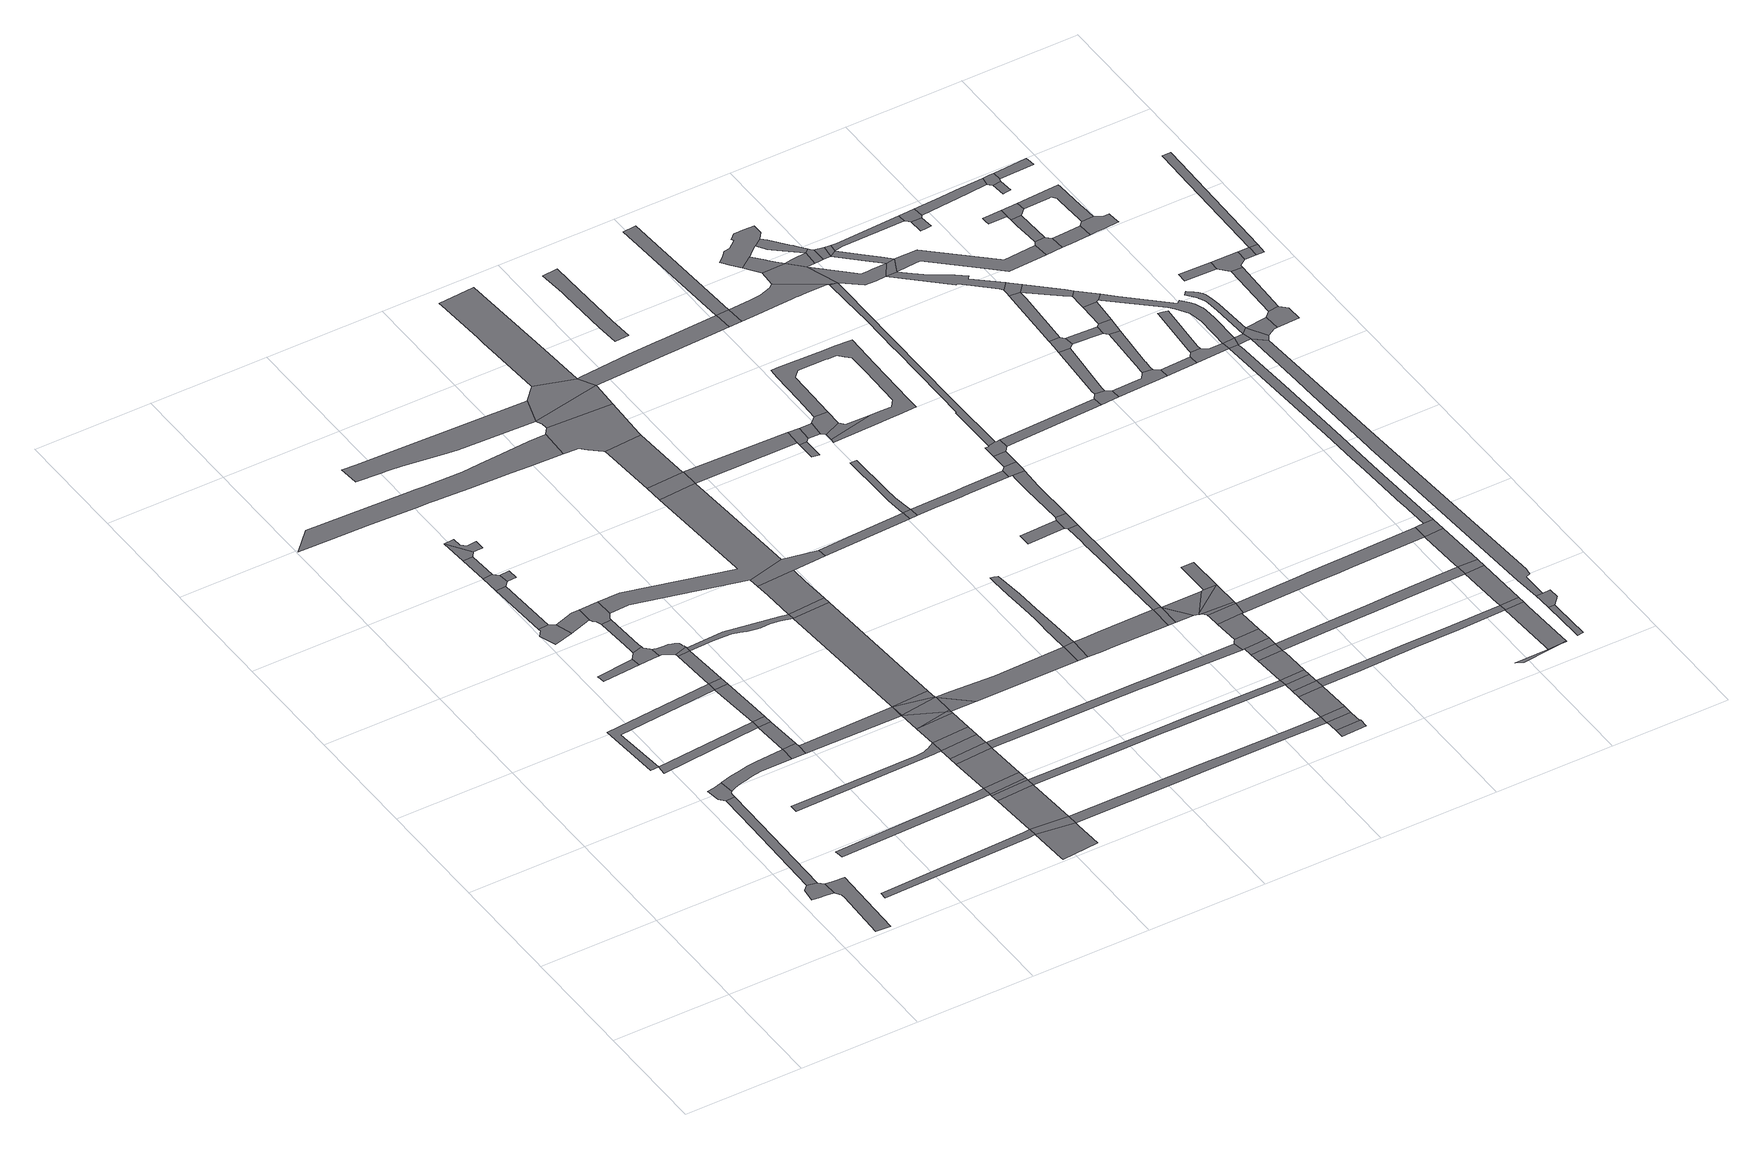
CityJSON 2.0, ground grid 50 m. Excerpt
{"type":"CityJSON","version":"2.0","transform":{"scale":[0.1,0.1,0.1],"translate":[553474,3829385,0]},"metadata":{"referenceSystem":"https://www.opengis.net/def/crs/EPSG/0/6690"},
"CityObjects":{
"road1":{"type":"Road","geometry":[{"type":"MultiSurface","lod":"1","boundaries":[[[0,1,2,3,4,5,6,7]]]}]},
"road2":{"type":"Road","attributes":{"RoadStructureAttribute.sectionType":"1"},"geometry":[{"type":"MultiSurface","lod":"1","boundaries":[[[8,9,10,6,5,11,12,13,14]]]}]},
"road3":{"type":"Road","attributes":{"RoadStructureAttribute.sectionType":"1"},"geometry":[{"type":"MultiSurface","lod":"1","boundaries":[[[15,16,17,18,19,20,0,7]]]}]},
"road4":{"type":"Road","geometry":[{"type":"MultiSurface","lod":"1","boundaries":[[[21,22,23,24,18,17,25,26,27]]]}]},
"road5":{"type":"Road","attributes":{"RoadStructureAttribute.sectionType":"1"},"geometry":[{"type":"MultiSurface","lod":"1","boundaries":[[[28,29,30,31]]]}]},
"road6":{"type":"Road","attributes":{"RoadStructureAttribute.sectionType":"1"},"geometry":[{"type":"MultiSurface","lod":"1","boundaries":[[[32,33,34,29,35,36]]]}]},
"road7":{"type":"Road","attributes":{"RoadStructureAttribute.sectionType":"1"},"geometry":[{"type":"MultiSurface","lod":"1","boundaries":[[[37,38,39,40,41,42,21,27,43,44,45,46,47,48,49,50,51,52]]]}]},
"road8":{"type":"Road","attributes":{"RoadStructureAttribute.sectionType":"1"},"geometry":[{"type":"MultiSurface","lod":"1","boundaries":[[[53,54,55,56,57,58]]]}]},
"road9":{"type":"Road","geometry":[{"type":"MultiSurface","lod":"1","boundaries":[[[59,60,61,62,63,64,65,66]]]}]},
"road10":{"type":"Road","geometry":[{"type":"MultiSurface","lod":"1","boundaries":[[[67,68,69,70,71,72,73]]]}]},
"road11":{"type":"Road","attributes":{"RoadStructureAttribute.sectionType":"1"},"geometry":[{"type":"MultiSurface","lod":"1","boundaries":[[[74,75,68,67]]]}]},
"road12":{"type":"Road","attributes":{"RoadStructureAttribute.sectionType":"1"},"geometry":[{"type":"MultiSurface","lod":"1","boundaries":[[[76,77,78,79,80,81]]]}]},
"road13":{"type":"Road","geometry":[{"type":"MultiSurface","lod":"1","boundaries":[[[82,37,52,83,84]]]}]},
"road14":{"type":"Road","geometry":[{"type":"MultiSurface","lod":"1","boundaries":[[[85,86,75,74,87,88]]]}]},
"road15":{"type":"Road","attributes":{"RoadStructureAttribute.sectionType":"1"},"geometry":[{"type":"MultiSurface","lod":"1","boundaries":[[[89,90,73,72,91]]]}]},
"road16":{"type":"Road","attributes":{"RoadStructureAttribute.sectionType":"1"},"geometry":[{"type":"MultiSurface","lod":"1","boundaries":[[[92,93,86,85]]]}]},
"road17":{"type":"Road","attributes":{"RoadStructureAttribute.sectionType":"1"},"geometry":[{"type":"MultiSurface","lod":"1","boundaries":[[[94,31,37,82]]]}]},
"road18":{"type":"Road","geometry":[{"type":"MultiSurface","lod":"1","boundaries":[[[95,28,31,94]]]}]},
"road19":{"type":"Road","geometry":[{"type":"MultiSurface","lod":"1","boundaries":[[[96,97,98,99,100,101,102,59,66,103,104,105]]]}]},
"road20":{"type":"Road","attributes":{"RoadStructureAttribute.sectionType":"1"},"geometry":[{"type":"MultiSurface","lod":"1","boundaries":[[[106,107,108,109,110,111,112,113,114]]]}]},
"road21":{"type":"Road","geometry":[{"type":"MultiSurface","lod":"1","boundaries":[[[115,116,88,87]]]}]},
"road22":{"type":"Road","geometry":[{"type":"MultiSurface","lod":"1","boundaries":[[[117,93,92,118]]]}]},
"road23":{"type":"Road","attributes":{"RoadStructureAttribute.sectionType":"1"},"geometry":[{"type":"MultiSurface","lod":"1","boundaries":[[[119,36,28,95]]]}]},
"road24":{"type":"Road","attributes":{"RoadStructureAttribute.sectionType":"1"},"geometry":[{"type":"MultiSurface","lod":"1","boundaries":[[[120,121,122,123,124,125,101,100]]]}]},
"road25":{"type":"Road","attributes":{"RoadStructureAttribute.sectionType":"1"},"geometry":[{"type":"MultiSurface","lod":"1","boundaries":[[[126,127,128,129,130,117,118]]]}]},
"road26":{"type":"Road","geometry":[{"type":"MultiSurface","lod":"1","boundaries":[[[131,32,36,119]]]}]},
"road27":{"type":"Road","geometry":[{"type":"MultiSurface","lod":"1","boundaries":[[[132,89,91,133,134,135,136,122,121,137,138]]]}]},
"road28":{"type":"Road","attributes":{"RoadStructureAttribute.sectionType":"1"},"geometry":[{"type":"MultiSurface","lod":"1","boundaries":[[[139,140,32,131]]]}]},
"road29":{"type":"Road","attributes":{"RoadStructureAttribute.sectionType":"1"},"geometry":[{"type":"MultiSurface","lod":"1","boundaries":[[[141,142,143,144,145,146,147,148,149,150,105,104,151,152,153]]]}]},
"road30":{"type":"Road","geometry":[{"type":"MultiSurface","lod":"1","boundaries":[[[153,152,140,139,154]]]}]},
"road31":{"type":"Road","geometry":[{"type":"MultiSurface","lod":"1","boundaries":[[[155,156,157,158,159,160,161,162,163,164,165,166,167,168,169,170,171,172,173,174,175,176,177]]]}]},
"road32":{"type":"Road","attributes":{"RoadStructureAttribute.sectionType":"1"},"geometry":[{"type":"MultiSurface","lod":"1","boundaries":[[[178,84,83,179]]]}]},
"road33":{"type":"Road","attributes":{"RoadStructureAttribute.sectionType":"1"},"geometry":[{"type":"MultiSurface","lod":"1","boundaries":[[[58,180,181,182,183,184]]]}]},
"road34":{"type":"Road","geometry":[{"type":"MultiSurface","lod":"1","boundaries":[[[53,58,184,185,186]]]}]},
"road35":{"type":"Road","attributes":{"RoadStructureAttribute.sectionType":"1"},"geometry":[{"type":"MultiSurface","lod":"1","boundaries":[[[187,188,189,53,186]]]}]},
"road36":{"type":"Road","geometry":[{"type":"MultiSurface","lod":"1","boundaries":[[[190,191,192,189,188]]]}]},
"road37":{"type":"Road","attributes":{"RoadStructureAttribute.sectionType":"1"},"geometry":[{"type":"MultiSurface","lod":"1","boundaries":[[[191,193,81,192]]]}]},
"road38":{"type":"Road","geometry":[{"type":"MultiSurface","lod":"1","boundaries":[[[194,76,81,193]]]}]},
"road39":{"type":"Road","attributes":{"RoadStructureAttribute.sectionType":"1"},"geometry":[{"type":"MultiSurface","lod":"1","boundaries":[[[195,196,154,139,197,198,199,200,201,202,203,204,205,206,207]]]}]},
"road40":{"type":"Road","attributes":{"RoadStructureAttribute.sectionType":"1"},"geometry":[{"type":"MultiSurface","lod":"1","boundaries":[[[208,209,210,76,194]]]}]},
"road41":{"type":"Road","geometry":[{"type":"MultiSurface","lod":"1","boundaries":[[[211,212,213,210,209]]]}]},
"road42":{"type":"Road","attributes":{"RoadStructureAttribute.sectionType":"1"},"geometry":[{"type":"MultiSurface","lod":"1","boundaries":[[[178,179,214]]]}]},
"road43":{"type":"Road","attributes":{"RoadStructureAttribute.sectionType":"1"},"geometry":[{"type":"MultiSurface","lod":"1","boundaries":[[[212,215,114,213]]]}]},
"road44":{"type":"Road","geometry":[{"type":"MultiSurface","lod":"1","boundaries":[[[216,106,114,215]]]}]},
"road45":{"type":"Road","attributes":{"RoadStructureAttribute.sectionType":"1"},"geometry":[{"type":"MultiSurface","lod":"1","boundaries":[[[217,218,106,216]]]}]},
"road46":{"type":"Road","attributes":{"RoadStructureAttribute.sectionType":"1"},"geometry":[{"type":"MultiSurface","lod":"1","boundaries":[[[214,218,219]]]}]},
"road47":{"type":"Road","attributes":{"RoadStructureAttribute.sectionType":"1"},"geometry":[{"type":"MultiSurface","lod":"1","boundaries":[[[219,218,217,220]]]}]},
"road48":{"type":"Road","geometry":[{"type":"MultiSurface","lod":"1","boundaries":[[[221,222,223,224,225,226,227,228,229,230,231,232]]]}]},
"road49":{"type":"Road","geometry":[{"type":"MultiSurface","lod":"1","boundaries":[[[233,214,219,234,235]]]}]},
"road50":{"type":"Road","geometry":[{"type":"MultiSurface","lod":"1","boundaries":[[[178,214,233,236]]]}]},
"road51":{"type":"Road","attributes":{"RoadStructureAttribute.sectionType":"1"},"geometry":[{"type":"MultiSurface","lod":"1","boundaries":[[[237,178,236]]]}]},
"road52":{"type":"Road","attributes":{"RoadStructureAttribute.sectionType":"1"},"geometry":[{"type":"MultiSurface","lod":"1","boundaries":[[[238,239,240,241,242,243,244,132,138,245,246,247]]]}]},
"road53":{"type":"Road","geometry":[{"type":"MultiSurface","lod":"1","boundaries":[[[234,219,220]]]}]},
"road54":{"type":"Road","geometry":[{"type":"MultiSurface","lod":"1","boundaries":[[[233,235,248]]]}]},
"road55":{"type":"Road","attributes":{"RoadStructureAttribute.sectionType":"1"},"geometry":[{"type":"MultiSurface","lod":"1","boundaries":[[[249,206,250,178,237]]]}]},
"road56":{"type":"Road","attributes":{"RoadStructureAttribute.sectionType":"1"},"geometry":[{"type":"MultiSurface","lod":"1","boundaries":[[[235,234,220,251]]]}]},
"road57":{"type":"Road","geometry":[{"type":"MultiSurface","lod":"1","boundaries":[[[252,207,206,249]]]}]},
"road58":{"type":"Road","attributes":{"RoadStructureAttribute.sectionType":"1"},"geometry":[{"type":"MultiSurface","lod":"1","boundaries":[[[253,254,255,256,257,207,252]]]}]},
"road59":{"type":"Road","geometry":[{"type":"MultiSurface","lod":"1","boundaries":[[[247,246,256,255,258,259]]]}]},
"road60":{"type":"Road","attributes":{"RoadStructureAttribute.sectionType":"1"},"geometry":[{"type":"MultiSurface","lod":"1","boundaries":[[[260,261,248,235,251,262,263]]]}]},
"road61":{"type":"Road","geometry":[{"type":"MultiSurface","lod":"1","boundaries":[[[264,265,241,240,266]]]}]},
"road62":{"type":"Road","geometry":[{"type":"MultiSurface","lod":"1","boundaries":[[[267,177,176,268,269,270,271,272,273,274,275]]]}]},
"road63":{"type":"Road","attributes":{"RoadStructureAttribute.sectionType":"1"},"geometry":[{"type":"MultiSurface","lod":"1","boundaries":[[[276,273,272,277,265,264]]]}]},
"road64":{"type":"Road","attributes":{"RoadStructureAttribute.sectionType":"1"},"geometry":[{"type":"MultiSurface","lod":"1","boundaries":[[[278,279,280,281,282,185,184,283,284,285,286,287,288,289,290]]]}]},
"road65":{"type":"Road","attributes":{"RoadStructureAttribute.sectionType":"1"},"geometry":[{"type":"MultiSurface","lod":"1","boundaries":[[[291,292,231,293,267,275]]]}]},
"road66":{"type":"Road","attributes":{"RoadStructureAttribute.sectionType":"1"},"geometry":[{"type":"MultiSurface","lod":"1","boundaries":[[[294,295,296,297,190,188,298,299,300,301,302,303,304]]]}]},
"road67":{"type":"Road","geometry":[{"type":"MultiSurface","lod":"1","boundaries":[[[305,306,307,232,231,292,308]]]}]},
"road68":{"type":"Road","attributes":{"RoadStructureAttribute.sectionType":"1"},"geometry":[{"type":"MultiSurface","lod":"1","boundaries":[[[309,310,311,312,313,211,209,314,315,316,317,318,319,320]]]}]},
"road69":{"type":"Road","attributes":{"RoadStructureAttribute.sectionType":"1"},"geometry":[{"type":"MultiSurface","lod":"1","boundaries":[[[321,322,323,324,325,326,327,328,329,330,331,305,308]]]}]},
"road70":{"type":"Road","attributes":{"RoadStructureAttribute.sectionType":"1"},"geometry":[{"type":"MultiSurface","lod":"1","boundaries":[[[332,333,259,258,334]]]}]},
"road71":{"type":"Road","geometry":[{"type":"MultiSurface","lod":"1","boundaries":[[[335,336,263,262,337]]]}]},
"road72":{"type":"Road","attributes":{"RoadStructureAttribute.sectionType":"1"},"geometry":[{"type":"MultiSurface","lod":"1","boundaries":[[[266,240,338,339]]]}]},
"road73":{"type":"Road","attributes":{"RoadStructureAttribute.sectionType":"1"},"geometry":[{"type":"MultiSurface","lod":"1","boundaries":[[[340,341,342,343,344,345,346,347,348,349,350,351,352,353,354,355,356,336,335]]]}]},
"road74":{"type":"Road","attributes":{"RoadStructureAttribute.sectionType":"1"},"geometry":[{"type":"MultiSurface","lod":"1","boundaries":[[[357,358,359,360,335,337,361,362,363,364]]]}]},
"road75":{"type":"Road","geometry":[{"type":"MultiSurface","lod":"1","boundaries":[[[365,332,334,366]]]}]},
"road76":{"type":"Road","geometry":[{"type":"MultiSurface","lod":"1","boundaries":[[[367,368,369,370,371,372]]]}]},
"road77":{"type":"Road","attributes":{"RoadStructureAttribute.sectionType":"1"},"geometry":[{"type":"MultiSurface","lod":"1","boundaries":[[[373,374,375,376,377,378,379,380,332,365]]]}]},
"road78":{"type":"Road","geometry":[{"type":"MultiSurface","lod":"1","boundaries":[[[339,338,381,372,371,382,383,384]]]}]},
"road79":{"type":"Road","attributes":{"RoadStructureAttribute.sectionType":"1"},"geometry":[{"type":"MultiSurface","lod":"1","boundaries":[[[385,386,387,388,389,308,292,390,391,392,393,394]]]}]},
"road80":{"type":"Road","attributes":{"RoadStructureAttribute.sectionType":"1"},"geometry":[{"type":"MultiSurface","lod":"1","boundaries":[[[395,396,397,398,399,400,401,402,403]]]}]},
"road81":{"type":"Road","attributes":{"RoadStructureAttribute.sectionType":"1"},"geometry":[{"type":"MultiSurface","lod":"1","boundaries":[[[384,383,404,405]]]}]},
"road82":{"type":"Road","geometry":[{"type":"MultiSurface","lod":"1","boundaries":[[[406,407,408,409,410]]]}]},
"road83":{"type":"Road","attributes":{"RoadStructureAttribute.sectionType":"1"},"geometry":[{"type":"MultiSurface","lod":"1","boundaries":[[[411,412,407,406]]]}]},
"road84":{"type":"Road","geometry":[{"type":"MultiSurface","lod":"1","boundaries":[[[413,290,289,412,411]]]}]},
"road85":{"type":"Road","geometry":[{"type":"MultiSurface","lod":"1","boundaries":[[[364,363,414,415,416]]]}]},
"road86":{"type":"Road","geometry":[{"type":"MultiSurface","lod":"1","boundaries":[[[417,418,419,405,404,420,421,422]]]}]},
"road87":{"type":"Road","attributes":{"RoadStructureAttribute.sectionType":"1"},"geometry":[{"type":"MultiSurface","lod":"1","boundaries":[[[423,424,425,426,427,428,290,413]]]}]},
"road88":{"type":"Road","geometry":[{"type":"MultiSurface","lod":"1","boundaries":[[[429,430,431,425,424]]]}]},
"road89":{"type":"Road","attributes":{"RoadStructureAttribute.sectionType":"1"},"geometry":[{"type":"MultiSurface","lod":"1","boundaries":[[[432,433,434,435,365,366,436,437,438,439]]]}]},
"road90":{"type":"Road","attributes":{"RoadStructureAttribute.sectionType":"1"},"geometry":[{"type":"MultiSurface","lod":"1","boundaries":[[[430,440,441,303,431]]]}]},
"road91":{"type":"Road","attributes":{"RoadStructureAttribute.sectionType":"1"},"geometry":[{"type":"MultiSurface","lod":"1","boundaries":[[[415,414,442,443,444]]]}]},
"road92":{"type":"Road","geometry":[{"type":"MultiSurface","lod":"1","boundaries":[[[445,304,303,441]]]}]},
"road93":{"type":"Road","attributes":{"RoadStructureAttribute.sectionType":"1"},"geometry":[{"type":"MultiSurface","lod":"1","boundaries":[[[446,421,420,447,448]]]}]},
"road94":{"type":"Road","geometry":[{"type":"MultiSurface","lod":"1","boundaries":[[[449,450,451,452]]]}]},
"road95":{"type":"Road","attributes":{"RoadStructureAttribute.sectionType":"1"},"geometry":[{"type":"MultiSurface","lod":"1","boundaries":[[[453,454,455,456,304,445]]]}]},
"road96":{"type":"Road","attributes":{"RoadStructureAttribute.sectionType":"1"},"geometry":[{"type":"MultiSurface","lod":"1","boundaries":[[[457,458,459,460,461,462,463,364,416]]]}]},
"road97":{"type":"Road","geometry":[{"type":"MultiSurface","lod":"1","boundaries":[[[464,465,455,454]]]}]},
"road98":{"type":"Road","attributes":{"RoadStructureAttribute.sectionType":"1"},"geometry":[{"type":"MultiSurface","lod":"1","boundaries":[[[466,415,444,467]]]}]},
"road99":{"type":"Road","attributes":{"RoadStructureAttribute.sectionType":"1"},"geometry":[{"type":"MultiSurface","lod":"1","boundaries":[[[468,469,465,464]]]}]},
"road100":{"type":"Road","geometry":[{"type":"MultiSurface","lod":"1","boundaries":[[[470,471,472,320,319,469,468]]]}]},
"road101":{"type":"Road","attributes":{"RoadStructureAttribute.sectionType":"1"},"geometry":[{"type":"MultiSurface","lod":"1","boundaries":[[[473,474,471,470]]]}]},
"road102":{"type":"Road","geometry":[{"type":"MultiSurface","lod":"1","boundaries":[[[475,476,477,474,473,478]]]}]},
"road103":{"type":"Road","attributes":{"RoadStructureAttribute.sectionType":"1"},"geometry":[{"type":"MultiSurface","lod":"1","boundaries":[[[479,480,481,482,476,475,483]]]}]},
"road104":{"type":"Road","geometry":[{"type":"MultiSurface","lod":"1","boundaries":[[[484,449,452,460,459,485]]]}]},
"road105":{"type":"Road","geometry":[{"type":"MultiSurface","lod":"1","boundaries":[[[486,467,479,483]]]}]},
"road106":{"type":"Road","attributes":{"RoadStructureAttribute.sectionType":"1"},"geometry":[{"type":"MultiSurface","lod":"1","boundaries":[[[486,487,466,467]]]}]},
"road107":{"type":"Road","attributes":{"RoadStructureAttribute.sectionType":"1"},"geometry":[{"type":"MultiSurface","lod":"1","boundaries":[[[488,489,490,491,492,493,494,495,496,497,498,499,500,501,502,503,504,505,506,507,417,422,508,509,510,511,512,513,514,515,516,517,518,519,520,448,447]]]}]},
"road108":{"type":"Road","attributes":{"RoadStructureAttribute.sectionType":"1"},"geometry":[{"type":"MultiSurface","lod":"1","boundaries":[[[521,522,523,484,485,524,525]]]}]},
"road109":{"type":"Road","geometry":[{"type":"MultiSurface","lod":"1","boundaries":[[[526,385,394,527]]]}]},
"road110":{"type":"Road","geometry":[{"type":"MultiSurface","lod":"1","boundaries":[[[528,529,530,487,486]]]}]},
"road111":{"type":"Road","geometry":[{"type":"MultiSurface","lod":"1","boundaries":[[[531,432,439,521,525,532,533]]]}]},
"road112":{"type":"Road","attributes":{"RoadStructureAttribute.sectionType":"1"},"geometry":[{"type":"MultiSurface","lod":"1","boundaries":[[[534,531,533,535]]]}]},
"road113":{"type":"Road","attributes":{"RoadStructureAttribute.sectionType":"1"},"geometry":[{"type":"MultiSurface","lod":"1","boundaries":[[[536,537,385,526]]]}]},
"road114":{"type":"Road","geometry":[{"type":"MultiSurface","lod":"1","boundaries":[[[538,539,540,541,542,543,544,545,534,535,546]]]}]},
"road115":{"type":"Road","attributes":{"RoadStructureAttribute.sectionType":"1"},"geometry":[{"type":"MultiSurface","lod":"1","boundaries":[[[547,548,549,550,526,527,551,552,553,554,555,556,557]]]}]},
"road116":{"type":"Road","attributes":{"RoadStructureAttribute.sectionType":"1"},"geometry":[{"type":"MultiSurface","lod":"1","boundaries":[[[558,559,560,561,429,424,562,563,564,565,566]]]}]},
"road117":{"type":"Road","attributes":{"RoadStructureAttribute.sectionType":"1"},"geometry":[{"type":"MultiSurface","lod":"1","boundaries":[[[567,568,569,570,571,572,573,574,575,541,540,576,577,578,579,580,581]]]}]},
"road118":{"type":"Road","attributes":{"RoadStructureAttribute.sectionType":"1"},"geometry":[{"type":"MultiSurface","lod":"1","boundaries":[[[582,583,584,585,464,454,586,587,588,589]]]}]},
"road119":{"type":"Road","attributes":{"RoadStructureAttribute.sectionType":"1"},"geometry":[{"type":"MultiSurface","lod":"1","boundaries":[[[590,591,592,593,594,595,596,597]]]}]},
"road120":{"type":"Road","attributes":{"RoadStructureAttribute.sectionType":"1"},"geometry":[{"type":"MultiSurface","lod":"1","boundaries":[[[598,538,546,599]]]}]},
"road121":{"type":"Road","geometry":[{"type":"MultiSurface","lod":"1","boundaries":[[[600,601,602,603,604,605,606,607,608,609,610,611,594,593,612,613,614,615]]]}]},
"road122":{"type":"Road","geometry":[{"type":"MultiSurface","lod":"1","boundaries":[[[597,596,547,557,581,616]]]}]},
"road123":{"type":"Road","attributes":{"RoadStructureAttribute.sectionType":"1"},"geometry":[{"type":"MultiSurface","lod":"1","boundaries":[[[617,618,619,620,621,475,478,622,623,624,625]]]}]},
"road124":{"type":"Road","attributes":{"RoadStructureAttribute.sectionType":"1"},"geometry":[{"type":"MultiSurface","lod":"1","boundaries":[[[557,567,581]]]}]},
"road125":{"type":"Road","attributes":{"RoadStructureAttribute.sectionType":"1"},"geometry":[{"type":"MultiSurface","lod":"1","boundaries":[[[626,627,628,597,616,629]]]}]},
"road126":{"type":"Road","attributes":{"RoadStructureAttribute.sectionType":"1"},"geometry":[{"type":"MultiSurface","lod":"1","boundaries":[[[630,631,632,633,615,614,634,635,636,637,626,638]]]}]},
"road127":{"type":"Road","geometry":[{"type":"MultiSurface","lod":"1","boundaries":[[[639,638,626,629,640,641,642]]]}]},
"road128":{"type":"Road","geometry":[{"type":"MultiSurface","lod":"1","boundaries":[[[643,644,645,646,647,648]]]}]},
"road129":{"type":"Road","attributes":{"RoadStructureAttribute.sectionType":"1"},"geometry":[{"type":"MultiSurface","lod":"1","boundaries":[[[649,650,651,652,616,581,653,654,655,656,657,658]]]}]},
"road130":{"type":"Road","attributes":{"RoadStructureAttribute.sectionType":"1"},"geometry":[{"type":"MultiSurface","lod":"1","boundaries":[[[642,641,659,660]]]}]},
"road131":{"type":"Road","geometry":[{"type":"MultiSurface","lod":"1","boundaries":[[[660,659,661,662]]]}]},
"road132":{"type":"Road","geometry":[{"type":"MultiSurface","lod":"1","boundaries":[[[663,598,599,664,665,666]]]}]},
"road133":{"type":"Road","attributes":{"RoadStructureAttribute.sectionType":"1"},"geometry":[{"type":"MultiSurface","lod":"1","boundaries":[[[667,648,647]]]}]},
"road134":{"type":"Road","attributes":{"RoadStructureAttribute.sectionType":"1"},"geometry":[{"type":"MultiSurface","lod":"1","boundaries":[[[668,669,661,659,670,671,658,672]]]}]},
"road135":{"type":"Road","geometry":[{"type":"MultiSurface","lod":"1","boundaries":[[[672,658,657,673]]]}]},
"road136":{"type":"Road","geometry":[{"type":"MultiSurface","lod":"1","boundaries":[[[674,667,675]]]}]},
"road137":{"type":"Road","attributes":{"RoadStructureAttribute.sectionType":"1"},"geometry":[{"type":"MultiSurface","lod":"1","boundaries":[[[676,677,678,679,680,681,648,667,674]]]}]},
"road138":{"type":"Road","attributes":{"RoadStructureAttribute.sectionType":"1"},"geometry":[{"type":"MultiSurface","lod":"1","boundaries":[[[682,683,663,666,684,685]]]}]},
"road139":{"type":"Road","geometry":[{"type":"MultiSurface","lod":"1","boundaries":[[[686,558,566,679,678]]]}]},
"road140":{"type":"Road","attributes":{"RoadStructureAttribute.sectionType":"1"},"geometry":[{"type":"MultiSurface","lod":"1","boundaries":[[[687,688,689,690,691,692,673,657,693,694,695,696,697,698]]]}]},
"road141":{"type":"Road","attributes":{"RoadStructureAttribute.sectionType":"1"},"geometry":[{"type":"MultiSurface","lod":"1","boundaries":[[[699,589,700,701,558,686]]]}]},
"road142":{"type":"Road","geometry":[{"type":"MultiSurface","lod":"1","boundaries":[[[702,703,704,682,685,705,706,707]]]}]},
"road143":{"type":"Road","attributes":{"RoadStructureAttribute.sectionType":"1"},"geometry":[{"type":"MultiSurface","lod":"1","boundaries":[[[708,709,662,661,710,711]]]}]},
"road144":{"type":"Road","geometry":[{"type":"MultiSurface","lod":"1","boundaries":[[[712,713,714,665,664,715,716,717,718]]]}]},
"road145":{"type":"Road","attributes":{"RoadStructureAttribute.sectionType":"1"},"geometry":[{"type":"MultiSurface","lod":"1","boundaries":[[[719,720,721,722,723,724]]]}]},
"road146":{"type":"Road","geometry":[{"type":"MultiSurface","lod":"1","boundaries":[[[582,589,699,725]]]}]},
"road147":{"type":"Road","attributes":{"RoadStructureAttribute.sectionType":"1"},"geometry":[{"type":"MultiSurface","lod":"1","boundaries":[[[726,703,702,707,727,728]]]}]},
"road148":{"type":"Road","attributes":{"RoadStructureAttribute.sectionType":"1"},"geometry":[{"type":"MultiSurface","lod":"1","boundaries":[[[729,625,730,731,582,725]]]}]},
"road149":{"type":"Road","geometry":[{"type":"MultiSurface","lod":"1","boundaries":[[[732,733,734,735,721,720,736]]]}]},
"road150":{"type":"Road","attributes":{"RoadStructureAttribute.sectionType":"1"},"geometry":[{"type":"MultiSurface","lod":"1","boundaries":[[[706,705,737,738]]]}]},
"road151":{"type":"Road","geometry":[{"type":"MultiSurface","lod":"1","boundaries":[[[739,740,741,617,625,729]]]}]},
"road152":{"type":"Road","geometry":[{"type":"MultiSurface","lod":"1","boundaries":[[[742,698,697,743,726,728,744]]]}]},
"road153":{"type":"Road","attributes":{"RoadStructureAttribute.sectionType":"1"},"geometry":[{"type":"MultiSurface","lod":"1","boundaries":[[[745,746,747,748,749,712,718,750,751,752,753,754]]]}]},
"road154":{"type":"Road","attributes":{"RoadStructureAttribute.sectionType":"1"},"geometry":[{"type":"MultiSurface","lod":"1","boundaries":[[[755,756,757,672,673,758,759,760,761,762,763]]]}]},
"road155":{"type":"Road","geometry":[{"type":"MultiSurface","lod":"1","boundaries":[[[764,765,766,767,768]]]}]},
"road156":{"type":"Road","geometry":[{"type":"MultiSurface","lod":"1","boundaries":[[[769,738,737,745,754,770]]]}]},
"road157":{"type":"Road","attributes":{"RoadStructureAttribute.sectionType":"1"},"geometry":[{"type":"MultiSurface","lod":"1","boundaries":[[[771,716,715,772]]]}]},
"road158":{"type":"Road","attributes":{"RoadStructureAttribute.sectionType":"1"},"geometry":[{"type":"MultiSurface","lod":"1","boundaries":[[[773,708,711,774,764,768,775]]]}]},
"road159":{"type":"Road","attributes":{"RoadStructureAttribute.sectionType":"1"},"geometry":[{"type":"MultiSurface","lod":"1","boundaries":[[[776,744,728,777,778,779]]]}]},
"road160":{"type":"Road","attributes":{"RoadStructureAttribute.sectionType":"1"},"geometry":[{"type":"MultiSurface","lod":"1","boundaries":[[[780,769,770,781]]]}]},
"road161":{"type":"Road","attributes":{"RoadStructureAttribute.sectionType":"1"},"geometry":[{"type":"MultiSurface","lod":"1","boundaries":[[[782,783,784,785,786,787,788,789,790,791,792,793,794,795,796,797,798,740,739]]]}]},
"road162":{"type":"Road","geometry":[{"type":"MultiSurface","lod":"1","boundaries":[[[779,778,799,800,780,781,801,802,803]]]}]},
"road163":{"type":"Road","attributes":{"RoadStructureAttribute.sectionType":"1"},"geometry":[{"type":"MultiSurface","lod":"1","boundaries":[[[804,805,806,807,808,809,734,733,810,811,812,813,814,815]]]}]},
"road164":{"type":"Road","geometry":[{"type":"MultiSurface","lod":"1","boundaries":[[[816,817,818,771,772,792,819]]]}]},
"road165":{"type":"Road","attributes":{"RoadStructureAttribute.sectionType":"1"},"geometry":[{"type":"MultiSurface","lod":"1","boundaries":[[[820,821,822,823,824,825,818,817]]]}]},
"road166":{"type":"Road","attributes":{"RoadStructureAttribute.sectionType":"1"},"geometry":[{"type":"MultiSurface","lod":"1","boundaries":[[[826,827,828,829,830,831,832,833,834,803,802,835,836,837,838,839,840,841,819,842]]]}]},
"road167":{"type":"Road","attributes":{"RoadStructureAttribute.sectionType":"1"},"geometry":[{"type":"MultiSurface","lod":"1","boundaries":[[[843,844,845,846,773,775,847,848,849]]]}]},
"road168":{"type":"Road","geometry":[{"type":"MultiSurface","lod":"1","boundaries":[[[850,851,852,853,854]]]}]},
"road169":{"type":"Road","geometry":[{"type":"MultiSurface","lod":"1","boundaries":[[[855,856,763,762,857,858]]]}]},
"road170":{"type":"Road","geometry":[{"type":"MultiSurface","lod":"1","boundaries":[[[842,819,792,791]]]}]},
"road171":{"type":"Road","attributes":{"RoadStructureAttribute.sectionType":"1"},"geometry":[{"type":"MultiSurface","lod":"1","boundaries":[[[859,860,861,862,863,864,856,855]]]}]},
"road172":{"type":"Road","geometry":[{"type":"MultiSurface","lod":"1","boundaries":[[[865,850,854,862,861,866]]]}]},
"road173":{"type":"Road","attributes":{"RoadStructureAttribute.sectionType":"1"},"geometry":[{"type":"MultiSurface","lod":"1","boundaries":[[[867,868,842,791,869,804]]]}]},
"road174":{"type":"Road","attributes":{"RoadStructureAttribute.sectionType":"1"},"geometry":[{"type":"MultiSurface","lod":"1","boundaries":[[[870,871,858,857,872,873]]]}]},
"road175":{"type":"Road","geometry":[{"type":"MultiSurface","lod":"1","boundaries":[[[874,867,804,815,875]]]}]},
"road176":{"type":"Road","attributes":{"RoadStructureAttribute.sectionType":"1"},"geometry":[{"type":"MultiSurface","lod":"1","boundaries":[[[876,877,878,879,880,881,882,883,884,885,886,887,888,889,890,867,874]]]}]},
"road177":{"type":"Road","geometry":[{"type":"MultiSurface","lod":"1","boundaries":[[[891,892,893,894,895]]]}]},
"road178":{"type":"Road","geometry":[{"type":"MultiSurface","lod":"1","boundaries":[[[896,897,843,849,898,895,894,899,900]]]}]},
"road179":{"type":"Road","attributes":{"RoadStructureAttribute.sectionType":"1"},"geometry":[{"type":"MultiSurface","lod":"1","boundaries":[[[901,874,875,902,903]]]}]},
"road180":{"type":"Road","attributes":{"RoadStructureAttribute.sectionType":"1"},"geometry":[{"type":"MultiSurface","lod":"1","boundaries":[[[904,905,906,907,908,909,865,866,910,911,912,913,914,915,916]]]}]},
"road181":{"type":"Road","geometry":[{"type":"MultiSurface","lod":"1","boundaries":[[[917,918,919,920,921,922,923,916,915,870,873]]]}]},
"road182":{"type":"Road","attributes":{"RoadStructureAttribute.sectionType":"1"},"geometry":[{"type":"MultiSurface","lod":"1","boundaries":[[[924,925,926,927,896,900]]]}]},
"road183":{"type":"Road","geometry":[{"type":"MultiSurface","lod":"1","boundaries":[[[928,929,930,931]]]}]},
"road184":{"type":"Road","geometry":[{"type":"MultiSurface","lod":"1","boundaries":[[[932,933,901,903,934,935]]]}]},
"road185":{"type":"Road","attributes":{"RoadStructureAttribute.sectionType":"1"},"geometry":[{"type":"MultiSurface","lod":"1","boundaries":[[[936,933,932,937]]]}]},
"road186":{"type":"Road","geometry":[{"type":"MultiSurface","lod":"1","boundaries":[[[931,930,936,937,938,939,940]]]}]},
"road187":{"type":"Road","attributes":{"RoadStructureAttribute.sectionType":"1"},"geometry":[{"type":"MultiSurface","lod":"1","boundaries":[[[940,939,941,942]]]}]},
"road188":{"type":"Road","geometry":[{"type":"MultiSurface","lod":"1","boundaries":[[[942,941,943,944]]]}]},
"road189":{"type":"Road","geometry":[{"type":"MultiSurface","lod":"1","boundaries":[[[945,946,947,948,949,950,942,944]]]}]}
},
"vertices":[
[573,380,0],[551,359,0],[545,299,0],[578,296,0],[601,294,0],[635,290,0],[634,352,0],[614,372,0],
[714,299,0],[715,345,0],[667,349,0],[654,267,0],[655,248,0],[648,23,0],[709,17,0],
[618,769,0],[618,770,0],[619,951,0],[580,949,0],[580,946,0],[578,769,0],
[620,1046,0],[581,1034,0],[552,1031,0],[559,970,0],[619,965,0],[620,978,0],[625,984,0],
[902,1282,0],[473,1245,0],[471,1203,0],[903,1244,0],
[882,1552,0],[418,1512,0],[438,1242,0],[453,1475,0],[883,1512,0],
[912,1089,0],[794,1081,0],[754,1078,0],[714,1068,0],[667,1060,0],[622,1047,0],[643,992,0],[663,1000,0],[683,1005,0],[705,1010,0],[725,1015,0],[750,1020,0],[782,1026,0],[820,1026,0],[852,1026,0],[911,1026,0],
[1435,220,0],[1408,217,0],[780,198,0],[778,166,0],[1408,182,0],[1437,185,0],
[719,1820,0],[708,1819,0],[558,1801,0],[557,1801,0],[560,1785,0],[563,1768,0],[693,1777,0],[722,1779,0],
[563,2151,0],[520,2148,0],[521,2137,0],[500,2111,0],[526,2040,0],[608,2063,0],[586,2135,0],
[547,2421,0],[504,2418,0],
[1417,509,0],[1385,507,0],[765,488,0],[771,451,0],[1390,467,0],[1420,469,0],
[970,1094,0],[972,1026,0],[972,1075,0],
[542,2505,0],[500,2502,0],[567,2443,0],[562,2486,0],
[703,2164,0],[671,2163,0],[705,2096,0],
[535,2629,0],[492,2627,0],
[959,1248,0],
[956,1286,0],
[804,1836,0],[797,1841,0],[794,1846,0],[787,1856,0],[785,1862,0],[742,1850,0],[727,1830,0],[786,1783,0],[812,1785,0],[809,1831,0],
[1397,830,0],[1367,814,0],[1357,809,0],[1344,804,0],[1312,801,0],[765,796,0],[765,761,0],[1370,774,0],[1400,776,0],
[607,2445,0],[605,2488,0],
[485,2747,0],[551,2651,0],
[940,1516,0],
[782,1881,0],[773,2052,0],[730,2050,0],[730,2042,0],[736,1933,0],[741,1862,0],
[593,2653,0],[592,2696,0],[551,2694,0],[530,2713,0],[528,2750,0],
[937,1556,0],
[786,2166,0],[711,2083,0],[715,2080,0],[722,2070,0],[725,2062,0],[772,2063,0],[788,2087,0],
[923,1749,0],[869,1745,0],
[920,1784,0],[917,1792,0],[917,1799,0],[912,1807,0],[899,1817,0],[879,1821,0],[875,1822,0],[854,1824,0],[829,1826,0],[819,1828,0],[827,1786,0],[868,1759,0],[922,1777,0],
[922,1769,0],
[1059,3084,0],[938,3074,0],[839,3067,0],[761,3061,0],[593,3066,0],[562,3067,0],[535,3068,0],[352,3073,0],[95,3081,0],[7,2991,0],[41,2990,0],[154,2987,0],[299,2984,0],[393,2982,0],[508,2978,0],[568,2976,0],[594,2975,0],[640,2973,0],[733,2969,0],[908,2963,0],[986,2960,0],[1128,2954,0],[1133,3083,0],
[1381,1085,0],[1383,1024,0],
[1448,22,0],[1449,9,0],[1607,24,0],[1599,147,0],[1598,164,0],
[1597,209,0],[1596,209,0],
[1582,429,0],[1582,431,0],[1423,421,0],
[1581,467,0],[1580,466,0],[1420,457,0],
[1579,479,0],
[1576,519,0],
[1308,1743,0],[1082,1778,0],[1025,1755,0],[1075,1753,0],[1105,1751,0],[1135,1744,0],[1160,1734,0],[1190,1727,0],[1213,1725,0],[1253,1725,0],[1295,1721,0],[1343,1707,0],[1341,1737,0],
[1566,690,0],[1566,691,0],[1406,681,0],
[1565,729,0],[1564,729,0],[1404,719,0],
[1385,1024,0],
[1560,786,0],
[1557,840,0],
[1551,939,0],[1391,929,0],
[1533,956,0],
[1550,949,0],
[640,3298,0],[452,3303,0],[392,3305,0],[399,3220,0],[509,3214,0],[529,3213,0],[593,3207,0],[629,3204,0],[774,3183,0],[814,3177,0],[1142,3166,0],[1177,3283,0],
[1544,1049,0],[1550,959,0],[1548,1046,0],
[1544,1050,0],
[1541,1094,0],
[1461,2376,0],[1449,2552,0],[1449,2555,0],[1289,2544,0],[1321,2069,0],[1321,2058,0],[881,2169,0],[874,2093,0],[1327,1979,0],[1485,2018,0],
[1548,1049,0],
[1503,1717,0],[1380,1094,0],
[1659,949,0],
[1501,1747,0],
[1493,1869,0],[1489,1940,0],[1489,1943,0],[1330,1933,0],[1334,1868,0],
[1632,1950,0],[1630,1990,0],
[1794,1038,0],[1610,1046,0],[2098,949,0],[2097,1044,0],
[1443,2634,0],[1284,2624,0],[1446,2634,0],
[1156,3114,0],[1182,2952,0],[1192,2952,0],[1219,2927,0],[1264,2888,0],[1266,2885,0],[1427,2896,0],[1426,2911,0],[1434,3103,0],
[1431,2837,0],[1270,2835,0],
[2571,205,0],[2258,207,0],[2207,207,0],[2140,207,0],[2032,207,0],[2054,164,0],[2138,164,0],[2207,165,0],[2258,165,0],[2528,165,0],[2666,165,0],[2682,165,0],[2682,205,0],
[1439,3221,0],[1439,3225,0],[1154,3142,0],
[2255,464,0],[2206,464,0],[2138,464,0],[1903,465,0],[1919,432,0],[2138,432,0],[2206,432,0],[2255,431,0],[2669,430,0],[2670,430,0],[2667,462,0],
[1236,3345,0],[1236,3344,0],[1235,3343,0],[1401,3294,0],
[2312,729,0],[2252,729,0],[2205,729,0],[2108,729,0],[1770,729,0],[1789,691,0],[2136,692,0],[2205,691,0],[2253,690,0],[2312,689,0],[2644,684,0],[2635,729,0],
[1400,3297,0],[1387,3500,0],[1357,3937,0],[1357,3939,0],[1201,3929,0],[1202,3911,0],[1216,3688,0],[1217,3671,0],[1218,3647,0],[1219,3624,0],[1236,3348,0],
[2005,2008,0],[1823,1999,0],[2007,1968,0],
[2142,1049,0],[2097,1045,0],[2141,949,0],
[1890,2556,0],[1891,2625,0],
[2136,1134,0],[2133,1187,0],[2127,1286,0],[2121,1389,0],[2113,1469,0],[2107,1516,0],[2092,1520,0],[2077,1523,0],[2077,1519,0],[2077,1496,0],[2080,1448,0],[2083,1406,0],[2086,1356,0],[2090,1274,0],[2093,1226,0],[2093,1185,0],[2093,1169,0],
[2483,1053,0],[2249,1050,0],[2204,1050,0],[2159,1049,0],[2204,948,0],[2250,948,0],[2486,947,0],[2487,1053,0],
[2039,2010,0],[2041,1970,0],
[1891,2459,0],[1907,2457,0],[1923,2454,0],[1923,2457,0],[1922,2542,0],[1890,2541,0],
[2035,2027,0],[2026,2098,0],[2024,2160,0],[2020,2355,0],[1993,2354,0],[1996,2160,0],[1998,2096,0],[2003,2032,0],
[1890,2554,0],[1927,2547,0],[1937,2557,0],[1939,2623,0],
[2026,3334,0],[1783,3321,0],[1757,3320,0],[1637,3314,0],[1417,3295,0],[1586,3233,0],[1758,3240,0],[1787,3241,0],[1935,3247,0],[2031,3252,0],
[1616,3743,0],[1617,3721,0],[1625,3503,0],[1632,3403,0],[1692,3407,0],[1685,3507,0],[1677,3724,0],[1672,3868,0],[1606,3862,0],
[1987,2555,0],[1992,2622,0],
[2793,113,0],[2688,109,0],[2689,69,0],[2796,73,0],[2796,113,0],
[2790,170,0],[2685,165,0],
[2788,210,0],
[2519,946,0],[2519,1048,0],[2519,1051,0],
[2021,2650,0],[2010,2639,0],[1993,2624,0],[2005,2540,0],[2077,2573,0],[2078,2649,0],
[2787,246,0],[2781,351,0],[2675,345,0],[2677,307,0],[2681,225,0],[2682,206,0],
[2779,391,0],[2778,391,0],[2673,385,0],
[2442,2020,0],[2269,2016,0],[2240,2015,0],[2117,2013,0],[2118,1973,0],[2240,1975,0],[2270,1976,0],[2443,1980,0],
[2777,403,0],[2776,436,0],
[2585,946,0],[2590,946,0],[2595,946,0],
[2774,468,0],
[2095,2551,0],[2004,2506,0],[2198,2549,0],
[2458,1676,0],[2299,1670,0],[2300,1615,0],[2459,1622,0],
[2767,588,0],[2766,605,0],[2658,598,0],[2667,466,0],
[2513,1503,0],[2512,1521,0],[2511,1611,0],[2469,1610,0],[2472,1520,0],[2472,1505,0],[2476,1410,0],
[2763,650,0],[2655,643,0],
[2692,1050,0],[2614,942,0],
[2761,690,0],[2653,684,0],
[2757,755,0],[2650,749,0],[2644,742,0],
[2751,863,0],[2643,857,0],
[2763,923,0],[2640,919,0],[2641,907,0],[2758,863,0],
[2619,939,0],[2627,936,0],[2634,930,0],[2637,927,0],[2763,933,0],
[2466,1691,0],[2510,1691,0],
[2760,1050,0],
[2704,1050,0],
[2003,2487,0],[2024,2488,0],[2199,2494,0],[2235,2496,0],[2309,2498,0],[2352,2500,0],[2368,2500,0],[2367,2559,0],[2370,2791,0],[2372,2900,0],[2373,2951,0],[2342,2953,0],[2318,2954,0],[2300,2955,0],[2253,2956,0],[2230,2957,0],[2052,2960,0],[2028,2960,0],[2027,2914,0],[2024,2770,0],[2080,2756,0],[2082,2878,0],[2111,2908,0],[2231,2906,0],[2241,2906,0],[2278,2905,0],[2298,2884,0],[2319,2863,0],[2318,2771,0],[2317,2581,0],[2292,2548,0],[2285,2548,0],[2234,2549,0],
[2460,1980,0],[2458,1956,0],[2460,1879,0],[2507,1879,0],[2510,1978,0],
[2081,3336,0],[2086,3255,0],
[2758,1205,0],[2730,1205,0],[2703,1205,0],
[2459,2038,0],[2511,1991,0],[2511,2038,0],
[2459,2109,0],[2510,2109,0],
[2046,3925,0],[1991,3922,0],
[2527,2177,0],[2510,2176,0],[2506,2176,0],[2475,2171,0],[2475,2166,0],[2464,2166,0],[2458,2166,0],[2458,2152,0],[2529,2133,0],
[2293,3381,0],[2276,3365,0],[2226,3348,0],[2179,3342,0],[2158,3259,0],[2227,3262,0],[2311,3267,0],[2329,3268,0],[2337,3268,0],[2372,3268,0],[2465,3270,0],
[3578,401,0],[3331,398,0],[3183,396,0],[3008,394,0],[2783,351,0],[2949,354,0],[3186,360,0],[3380,364,0],[3580,369,0],
[2470,3262,0],[2470,3259,0],[2473,3157,0],[2477,3015,0],[2477,2830,0],[2477,2815,0],[2477,2514,0],[2478,2395,0],[2473,2395,0],[2503,2450,0],[2503,2712,0],[2501,2839,0],[2501,2890,0],[2502,3203,0],[2502,3257,0],
[3563,671,0],[3280,664,0],[3164,661,0],[3043,658,0],[2994,611,0],[3167,614,0],[3335,618,0],[3566,623,0],
[2379,3473,0],[2351,3503,0],[2347,3507,0],[2307,3555,0],[2252,3513,0],[2269,3491,0],[2298,3452,0],[2397,3454,0],
[2946,2195,0],[2948,2152,0],
[2415,3651,0],[2414,3696,0],[2369,3697,0],[2328,3697,0],[2316,3687,0],[2303,3675,0],[2310,3665,0],[2272,3635,0],[2244,3629,0],[2224,3608,0],[2197,3584,0],[2224,3548,0],[2318,3565,0],[2355,3596,0],[2357,3598,0],[2394,3623,0],
[2453,3394,0],
[3552,947,0],[3286,940,0],[3171,937,0],[3075,934,0],[3048,933,0],[3106,871,0],[3166,872,0],[3237,874,0],[3553,881,0],
[2492,3465,0],[2445,3461,0],[2426,3459,0],[2489,3398,0],
[2485,3513,0],[2476,3525,0],[2467,3537,0],[2413,3602,0],[2380,3561,0],[2384,3557,0],[2397,3546,0],[2428,3520,0],[2512,3481,0],
[2522,3468,0],[2509,3398,0],[2528,3399,0],[2527,3463,0],
[3451,93,0],[3478,79,0],[3479,78,0],[3480,78,0],[3594,90,0],[3593,94,0],
[2648,3257,0],[2633,3255,0],[2602,3255,0],[2560,3294,0],[2506,3254,0],[2525,3239,0],[2580,3193,0],[2627,3192,0],[2670,3196,0],[2711,3259,0],
[2560,3400,0],[2567,3457,0],
[2589,3420,0],[2593,3454,0],
[2962,2219,0],[3028,2156,0],[3026,2198,0],[3003,2214,0],
[3650,97,0],
[2713,3299,0],[2659,3351,0],[2624,3340,0],[2655,3311,0],[2749,3264,0],
[2718,3197,0],
[3675,99,0],[3676,98,0],
[3672,163,0],[3663,346,0],[3662,373,0],[3581,369,0],[3587,222,0],[3593,113,0],
[2977,2490,0],[2961,2232,0],[3003,2234,0],[3025,2487,0],
[3661,405,0],
[2920,3024,0],[2929,3038,0],[2890,3070,0],[2867,3083,0],[2810,3119,0],[2759,3160,0],[2863,3017,0],[2871,3019,0],[2908,2987,0],[2986,2915,0],[2996,2902,0],[3023,2933,0],
[3650,627,0],[3577,418,0],[3578,405,0],
[2987,2562,0],[2981,2562,0],[2979,2525,0],[3045,2505,0],[3039,2545,0],[3024,2560,0],
[2895,3466,0],[2619,3451,0],[2626,3426,0],[2897,3430,0],
[3175,2229,0],[3171,2223,0],[3155,2203,0],[3242,2165,0],[3240,2207,0],[3217,2222,0],[3216,2225,0],
[3750,274,0],[3750,299,0],[3722,297,0],[3728,125,0],[3729,105,0],[3754,108,0],
[3648,669,0],
[2994,2860,0],[3039,2815,0],[3039,2858,0],
[3635,886,0],[3553,874,0],[3562,687,0],
[3782,380,0],[3747,379,0],[3718,377,0],[3721,342,0],[3783,334,0],
[3172,2497,0],[3174,2539,0],
[3631,950,0],[3590,949,0],[3570,948,0],
[3032,2925,0],[2995,2881,0],[3069,2891,0],
[3187,2479,0],[3177,2279,0],[3177,2273,0],[3175,2240,0],[3175,2232,0],[3215,2236,0],[3215,2243,0],[3217,2274,0],[3217,2277,0],[3233,2475,0],
[3087,3046,0],[3079,3054,0],[2848,3264,0],[2770,3201,0],[2824,3204,0],[3014,3030,0],[3068,2980,0],[3234,2990,0],[3229,3057,0],
[2914,3411,0],[2917,3349,0],[2941,3350,0],[2965,3352,0],[2960,3410,0],
[3187,2552,0],[3239,2548,0],
[3370,2213,0],[3372,2171,0],
[2964,3469,0],[2901,3426,0],[2967,3423,0],
[3186,2785,0],[3162,2756,0],[3189,2737,0],[3211,2761,0],
[3189,2663,0],[3248,2662,0],
[3623,1085,0],[3622,1087,0],[3612,1264,0],[3607,1370,0],[3605,1408,0],[3599,1534,0],[3578,1890,0],[3572,1998,0],[3560,2163,0],[3557,2180,0],[3517,2178,0],[3536,1890,0],[3556,1568,0],[3565,1406,0],[3570,1320,0],[3582,1087,0],[3583,1083,0],
[3190,2729,0],[3189,2696,0],[3255,2669,0],[3258,2668,0],[3283,2694,0],
[3614,2182,0],[3631,1890,0],[3634,1834,0],[3652,1431,0],[3653,1419,0],[3709,490,0],[3747,490,0],[3767,498,0],[3769,528,0],[3706,1504,0],[3682,1891,0],[3666,2142,0],
[3452,2216,0],[3427,2235,0],[3387,2235,0],[3513,2217,0],
[3426,2252,0],[3442,2480,0],[3423,2484,0],[3403,2488,0],[3403,2485,0],[3386,2252,0],
[3566,2356,0],[3565,2388,0],[3559,2426,0],[3557,2432,0],[3545,2462,0],[3533,2481,0],[3509,2509,0],[3495,2499,0],[3330,2650,0],[3266,2661,0],[3454,2497,0],[3471,2476,0],[3504,2425,0],[3514,2363,0],[3514,2296,0],[3514,2275,0],[3566,2221,0],
[3269,3486,0],[3182,3481,0],[3176,3481,0],[3060,3475,0],[3179,3441,0],[3183,3441,0],[3264,3448,0],
[3229,3294,0],[3147,3290,0],[3148,3271,0],[3149,3252,0],[3230,3254,0],
[3283,3077,0],[3239,3074,0],[3306,2995,0],[3303,3058,0],
[3280,3129,0],[3278,3177,0],[3276,3229,0],[3232,3227,0],[3233,3187,0],[3237,3113,0],
[3301,3297,0],[3303,3256,0],
[3606,2223,0],[3594,2222,0],[3598,2182,0],
[3428,3064,0],[3353,3060,0],[3348,2997,0],[3431,3002,0],
[3632,2248,0],[3680,2167,0],
[3621,2417,0],[3616,2450,0],[3609,2483,0],[3603,2498,0],[3592,2513,0],[3579,2523,0],[3578,2523,0],[3557,2542,0],[3543,2527,0],[3575,2486,0],[3576,2483,0],[3582,2471,0],[3588,2456,0],[3591,2440,0],[3597,2387,0],
[3285,3370,0],[3303,3372,0],[3321,3374,0],[3316,3437,0],[3280,3431,0],
[3319,3489,0],[3301,3488,0],[3271,3441,0],[3317,3439,0],[3321,3449,0],
[3727,2257,0],[3718,2187,0],[3730,2188,0],
[3493,3151,0],[3492,3163,0],[3485,3295,0],[3484,3307,0],[3479,3306,0],[3444,3305,0],[3419,3261,0],[3425,3262,0],[3440,3243,0],[3443,3161,0],[3444,3154,0],[3446,3084,0],[3497,3085,0],
[3463,3004,0],[3492,3006,0],[3557,3010,0],[3559,3010,0],[3557,3039,0],[3554,3067,0],[3529,3067,0],
[3469,3454,0],[3470,3454,0],[3468,3476,0],[3465,3497,0],
[3586,2637,0],[3585,2594,0],[3722,2591,0],[3723,2634,0],
[3799,2289,0],[3753,2283,0],[3828,2192,0],[3825,2261,0],
[3758,2550,0],[3806,2548,0],
[3806,2560,0],[3837,2584,0],[3838,2633,0],
[3886,2583,0],[3887,2632,0],
[3921,2582,0],[3922,2630,0],
[3930,3124,0],[3931,3174,0],[3932,3247,0],[3895,3247,0],[3894,3173,0],[3893,3126,0]
]}
